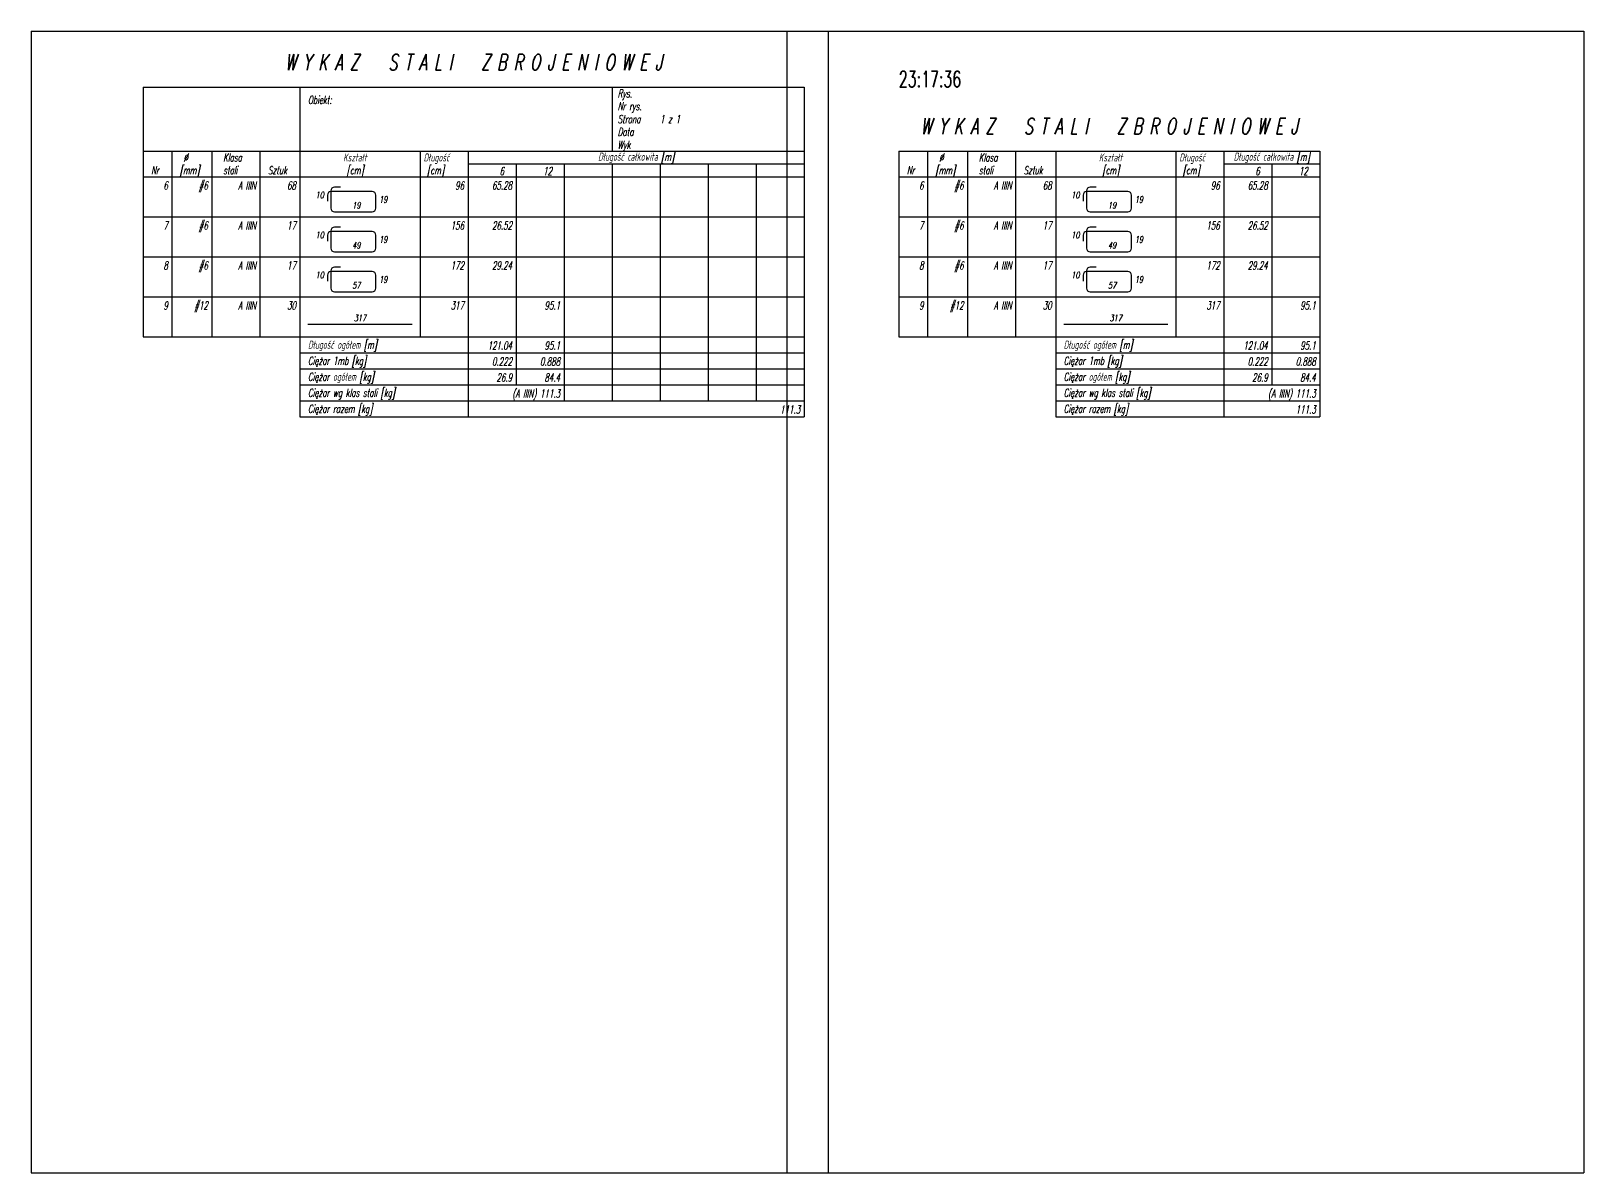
# Model space of a CAD drawing. Header units: millimetres. Extents: x 31098 to 33510, y -57712 to -56998.
# Drawn here: x 32540 to 33510, y -57712 to -56998 of the extents above; entities that cross this region are included whole.
import ezdxf
from ezdxf.enums import TextEntityAlignment as Align

# ---------------------------------------------------------------- set-up
doc = ezdxf.new("R2010")
doc.units = ezdxf.units.MM
doc.header["$LTSCALE"] = 50
doc.layers.add('__NIEDRUK__', color=54, linetype='Continuous', plot=False)
for name, color, linetype in [('ZBROJA_ZESTAWIENIE', 62, 'Continuous'), ('ZBROJA_ZESTAWIENIE1', 252, 'Continuous'), ('ZBROJA_ZESTAWIENIE2', 30, 'Continuous'), ('ZBROJA_ZESTAWIENIE3', 141, 'Continuous'), ('ZBROJA_ZESTAWIENIE4', 210, 'Continuous')]:
    doc.layers.add(name, color=color, linetype=linetype)
doc.styles.add('STYL_ZBROJA', font='romanszb.shx', dxfattribs={"width": 0.65, "oblique": 12})
doc.styles.add('text 2mm', font='romans.shx', dxfattribs={"width": 0.65})

# ---------------------------------------------------------------- blocks, each defined once
blk = doc.blocks.new('_zestawienie')
at = {"layer": 'ZBROJA_ZESTAWIENIE'}
for p, q in [((0, 0), (413, 0)), ((98, 0), (98, -40)), ((293, 0), (293, -40)), ((413, 0), (413, -40)), ((0, -40), (413, -40)), ((0, -40), (0, -48)), ((0, -48), (0, -56)), ((18, -40), (18, -48)), ((18, -48), (18, -56)), ((43, -40), (43, -48)), ((43, -48), (43, -56)), ((73, -40), (73, -48)), ((73, -48), (73, -56)), ((98, -40), (98, -48)), ((98, -48), (98, -56)), ((173, -40), (173, -48)), ((173, -48), (173, -56)), ((203, -40), (203, -48)), ((203, -48), (203, -56)), ((233, -48), (233, -56)), ((263, -48), (263, -56)), ((293, -48), (293, -56)), ((323, -48), (323, -56)), ((353, -48), (353, -56)), ((383, -48), (383, -56)), ((413, -40), (413, -56)), ((413, -48), (413, -56)), ((0, -56), (413, -56)), ((0, -56), (0, -81)), ((18, -56), (18, -81)), ((43, -56), (43, -81)), ((73, -56), (73, -81)), ((98, -56), (98, -81)), ((173, -56), (173, -81)), ((203, -56), (203, -81)), ((233, -56), (233, -81)), ((263, -56), (263, -81)), ((293, -56), (293, -81)), ((323, -56), (323, -81)), ((353, -56), (353, -81)), ((383, -56), (383, -81)), ((413, -56), (413, -81)), ((0, -81), (0, -106)), ((18, -81), (18, -106)), ((43, -81), (43, -106)), ((73, -81), (73, -106)), ((98, -81), (98, -106)), ((173, -81), (173, -106)), ((203, -81), (203, -106)), ((233, -81), (233, -106)), ((263, -81), (263, -106)), ((293, -81), (293, -106)), ((323, -81), (323, -106)), ((353, -81), (353, -106)), ((383, -81), (383, -106)), ((413, -81), (413, -106)), ((0, -106), (0, -131)), ((18, -106), (18, -131)), ((43, -106), (43, -131)), ((73, -106), (73, -131)), ((98, -106), (98, -131)), ((173, -106), (173, -131)), ((203, -106), (203, -131)), ((233, -106), (233, -131)), ((263, -106), (263, -131)), ((293, -106), (293, -131)), ((323, -106), (323, -131)), ((353, -106), (353, -131)), ((383, -106), (383, -131)), ((413, -106), (413, -131)), ((0, -131), (0, -156)), ((18, -131), (18, -156)), ((43, -131), (43, -156)), ((73, -131), (73, -156)), ((98, -131), (98, -156)), ((173, -131), (173, -156)), ((203, -131), (203, -156)), ((233, -131), (233, -156)), ((263, -131), (263, -156)), ((293, -131), (293, -156)), ((323, -131), (323, -156)), ((353, -131), (353, -156)), ((383, -131), (383, -156)), ((413, -131), (413, -156)), ((0, -156), (413, -156)), ((98, -156), (98, -206)), ((203, -156), (203, -206)), ((233, -156), (233, -186)), ((263, -156), (263, -186)), ((293, -156), (293, -196)), ((323, -156), (323, -196)), ((353, -156), (353, -196)), ((383, -156), (383, -196)), ((413, -156), (413, -196)), ((413, -156), (413, -196)), ((263, -186), (263, -196)), ((413, -196), (413, -206)), ((98, -206), (413, -206))]:
    blk.add_line(p, q, dxfattribs=at)
at = {"layer": 'ZBROJA_ZESTAWIENIE1'}
for p, q in [((-70, 35), (428, 35)), ((-70, 35), (-70, -678.5)), ((428, 35), (428, -678.5)), ((203, -48), (413, -48)), ((0, -81), (413, -81)), ((0, -106), (413, -106)), ((0, -131), (413, -131)), ((98, -166), (413, -166)), ((98, -176), (413, -176)), ((98, -186), (413, -186)), ((98, -196), (413, -196)), ((-70, -678.5), (428, -678.5))]:
    blk.add_line(p, q, dxfattribs=at)
at = {"layer": 'ZBROJA_ZESTAWIENIE2'}
blk.add_line((0, 0), (0, -40), dxfattribs=at)
at = {"layer": 'ZBROJA_ZESTAWIENIE3'}
for points in [[(123.35, -62.55), (119.5, -62.55, 0.414214), (117.3, -64.75), (117.3, -75.75, 0.414214), (119.5, -77.95), (143.1, -77.95, 0.414214), (145.3, -75.75), (145.3, -67.5, 0.414214), (143.1, -65.3), (117.35, -65.3, 0.414214), (115.15, -67.5), (115.15, -71.3)], [(123.35, -87.55), (119.5, -87.55, 0.414214), (117.3, -89.75), (117.3, -100.75, 0.414214), (119.5, -102.95), (143.1, -102.95, 0.414214), (145.3, -100.75), (145.3, -92.5, 0.414214), (143.1, -90.3), (117.35, -90.3, 0.414214), (115.15, -92.5), (115.15, -96.3)], [(123.35, -112.55), (119.5, -112.55, 0.414214), (117.3, -114.75), (117.3, -125.75, 0.414214), (119.5, -127.95), (143.1, -127.95, 0.414214), (145.3, -125.75), (145.3, -117.5, 0.414214), (143.1, -115.3), (117.35, -115.3, 0.414214), (115.15, -117.5), (115.15, -121.3)]]:
    blk.add_lwpolyline(points, format="xyb", dxfattribs=at)
blk.add_lwpolyline([(103, -148.2), (168, -148.2)], dxfattribs=at)
at = {"layer": 'ZBROJA_ZESTAWIENIE2', "style": 'STYL_ZBROJA', "oblique": 12, "width": 0.65}
for s, p in [('Obiekt:', (103, -12)), ('Rys. ', (296.5, -8)), ('Nr rys. ', (296.5, -16)), ('Strona ', (296.5, -24)), ('1 z 1', (323, -24)), ('Data ', (296.5, -32)), ('Wyk ', (296.5, -40)), (' %%c', (23, -48)), ('Klasa', (50, -48)), ('Kształt', (125, -48)), (' Długość', (173, -48)), ('Nr', (5, -56)), ('[mm]', (23, -56)), ('stali', (50, -56)), ('Sztuk', (78, -56)), (' [cm]', (125, -56)), ('  [cm]', (173, -56)), ('Długość ogółem [m]', (103, -165)), ('Ciężar 1mb [kg]', (103, -175)), ('Ciężar ogółem [kg]', (103, -185)), ('Ciężar wg klas stali [kg]', (103, -195)), ('Ciężar razem [kg]', (103, -205))]:
    blk.add_text(s, height=5, dxfattribs=at).set_placement(p, align=Align.BOTTOM_LEFT)
for s, height, p in [('Długość całkowita [m]', 5, (308, -46)), ('19', 4, (133.25, -75.9)), ('49', 4, (133.25, -100.9)), ('57', 4, (133.25, -125.9))]:
    blk.add_text(s, height=height, dxfattribs=at).set_placement(p, align=Align.CENTER)
for s, p in [('#6', (40.5, -64)), ('6', (225.5, -55)), ('12', (255.5, -55)), ('6', (15.5, -64)), ('A IIIN', (70.5, -64)), ('68', (95.5, -64)), ('96', (200.5, -64)), ('65.28', (230.5, -64)), ('7', (15.5, -89)), ('#6', (40.5, -89)), ('A IIIN', (70.5, -89)), ('17', (95.5, -89)), ('156', (200.5, -89)), ('26.52', (230.5, -89)), ('8', (15.5, -114)), ('#6', (40.5, -114)), ('A IIIN', (70.5, -114)), ('17', (95.5, -114)), ('172', (200.5, -114)), ('29.24', (230.5, -114)), ('9', (15.5, -139)), ('#12', (40.5, -139)), ('A IIIN', (70.5, -139)), ('30', (95.5, -139)), ('317', (200.5, -139)), ('95.1', (260.5, -139)), ('121.04', (230.5, -164)), ('95.1', (260.5, -164)), ('0.222', (230.5, -174)), ('0.888', (260.5, -174)), ('26.9', (230.5, -184)), ('84.4', (260.5, -184)), ('(A IIIN) 111.3', (260.5, -194)), ('111.3', (410.5, -204))]:
    blk.add_text(s, height=5, dxfattribs=at).set_placement(p, align=Align.RIGHT)
for p in [(112.95, -70.6), (112.95, -95.6), (112.95, -120.6)]:
    blk.add_text('10', height=4, dxfattribs=at).set_placement(p, align=Align.BOTTOM_RIGHT)
for p in [(147.4, -70.25), (147.4, -95.25), (147.4, -120.25)]:
    blk.add_text('19', height=4, dxfattribs=at).set_placement(p, align=Align.MIDDLE_LEFT)
blk.add_text('317', height=4, dxfattribs=at).set_placement((135.5, -147.55), align=Align.BOTTOM_CENTER)
at = {"layer": 'ZBROJA_ZESTAWIENIE4', "style": 'STYL_ZBROJA', "oblique": 12, "width": 0.65}
blk.add_text('W Y K A Z   S T A L I   Z B R O J E N I O W E J', height=10, dxfattribs=at).set_placement((206.5, 10.5), align=Align.CENTER)
blk = doc.blocks.new('_zestawiejnieM')
at = {"layer": 'ZBROJA_ZESTAWIENIE'}
for p, q in [((0, -40), (263, -40)), ((0, -40), (0, -48)), ((0, -48), (0, -56)), ((18, -40), (18, -48)), ((18, -48), (18, -56)), ((43, -40), (43, -48)), ((43, -48), (43, -56)), ((73, -40), (73, -48)), ((73, -48), (73, -56)), ((98, -40), (98, -48)), ((98, -48), (98, -56)), ((173, -40), (173, -48)), ((173, -48), (173, -56)), ((203, -40), (203, -48)), ((203, -48), (203, -56)), ((233, -48), (233, -56)), ((263, -40), (263, -56)), ((263, -48), (263, -56)), ((263, -48), (263, -56)), ((0, -56), (263, -56)), ((0, -56), (0, -81)), ((18, -56), (18, -81)), ((43, -56), (43, -81)), ((73, -56), (73, -81)), ((98, -56), (98, -81)), ((173, -56), (173, -81)), ((203, -56), (203, -81)), ((233, -56), (233, -81)), ((263, -56), (263, -81)), ((263, -56), (263, -81)), ((0, -81), (0, -106)), ((18, -81), (18, -106)), ((43, -81), (43, -106)), ((73, -81), (73, -106)), ((98, -81), (98, -106)), ((173, -81), (173, -106)), ((203, -81), (203, -106)), ((233, -81), (233, -106)), ((263, -81), (263, -106)), ((263, -81), (263, -106)), ((0, -106), (0, -131)), ((18, -106), (18, -131)), ((43, -106), (43, -131)), ((73, -106), (73, -131)), ((98, -106), (98, -131)), ((173, -106), (173, -131)), ((203, -106), (203, -131)), ((233, -106), (233, -131)), ((263, -106), (263, -131)), ((263, -106), (263, -131)), ((0, -131), (0, -156)), ((18, -131), (18, -156)), ((43, -131), (43, -156)), ((73, -131), (73, -156)), ((98, -131), (98, -156)), ((173, -131), (173, -156)), ((203, -131), (203, -156)), ((233, -131), (233, -156)), ((263, -131), (263, -156)), ((263, -131), (263, -156)), ((0, -156), (263, -156)), ((98, -156), (98, -206)), ((203, -156), (203, -206)), ((233, -156), (233, -186)), ((263, -156), (263, -196)), ((263, -156), (263, -186)), ((263, -156), (263, -196)), ((263, -186), (263, -196)), ((263, -196), (263, -206)), ((98, -206), (263, -206))]:
    blk.add_line(p, q, dxfattribs=at)
at = {"layer": 'ZBROJA_ZESTAWIENIE1'}
for p, q in [((203, -48), (263, -48)), ((0, -81), (263, -81)), ((0, -106), (263, -106)), ((0, -131), (263, -131)), ((98, -166), (263, -166)), ((98, -176), (263, -176)), ((98, -186), (263, -186)), ((98, -196), (263, -196))]:
    blk.add_line(p, q, dxfattribs=at)
at = {"layer": 'ZBROJA_ZESTAWIENIE3'}
for points in [[(123.35, -62.55), (119.5, -62.55, 0.414214), (117.3, -64.75), (117.3, -75.75, 0.414214), (119.5, -77.95), (143.1, -77.95, 0.414214), (145.3, -75.75), (145.3, -67.5, 0.414214), (143.1, -65.3), (117.35, -65.3, 0.414214), (115.15, -67.5), (115.15, -71.3)], [(123.35, -87.55), (119.5, -87.55, 0.414214), (117.3, -89.75), (117.3, -100.75, 0.414214), (119.5, -102.95), (143.1, -102.95, 0.414214), (145.3, -100.75), (145.3, -92.5, 0.414214), (143.1, -90.3), (117.35, -90.3, 0.414214), (115.15, -92.5), (115.15, -96.3)], [(123.35, -112.55), (119.5, -112.55, 0.414214), (117.3, -114.75), (117.3, -125.75, 0.414214), (119.5, -127.95), (143.1, -127.95, 0.414214), (145.3, -125.75), (145.3, -117.5, 0.414214), (143.1, -115.3), (117.35, -115.3, 0.414214), (115.15, -117.5), (115.15, -121.3)]]:
    blk.add_lwpolyline(points, format="xyb", dxfattribs=at)
blk.add_lwpolyline([(103, -148.2), (168, -148.2)], dxfattribs=at)
at = {"layer": '__NIEDRUK__', "style": 'text 2mm', "width": 0.65}
blk.add_text('23:17:36', height=10, dxfattribs=at).set_placement((0, 0))
at = {"layer": 'ZBROJA_ZESTAWIENIE2', "style": 'STYL_ZBROJA', "oblique": 12, "width": 0.65}
for s, p in [(' %%c', (23, -48)), ('Klasa', (50, -48)), ('Kształt', (125, -48)), (' Długość', (173, -48)), ('Nr', (5, -56)), ('[mm]', (23, -56)), ('stali', (50, -56)), ('Sztuk', (78, -56)), (' [cm]', (125, -56)), ('  [cm]', (173, -56)), ('Długość ogółem [m]', (103, -165)), ('Ciężar 1mb [kg]', (103, -175)), ('Ciężar ogółem [kg]', (103, -185)), ('Ciężar wg klas stali [kg]', (103, -195)), ('Ciężar razem [kg]', (103, -205))]:
    blk.add_text(s, height=5, dxfattribs=at).set_placement(p, align=Align.BOTTOM_LEFT)
for s, height, p in [('Długość całkowita [m]', 5, (233, -46)), ('19', 4, (133.25, -75.9)), ('49', 4, (133.25, -100.9)), ('57', 4, (133.25, -125.9))]:
    blk.add_text(s, height=height, dxfattribs=at).set_placement(p, align=Align.CENTER)
for s, p in [('#6', (40.5, -64)), ('6', (225.5, -55)), ('12', (255.5, -55)), ('6', (15.5, -64)), ('A IIIN', (70.5, -64)), ('68', (95.5, -64)), ('96', (200.5, -64)), ('65.28', (230.5, -64)), ('7', (15.5, -89)), ('#6', (40.5, -89)), ('A IIIN', (70.5, -89)), ('17', (95.5, -89)), ('156', (200.5, -89)), ('26.52', (230.5, -89)), ('8', (15.5, -114)), ('#6', (40.5, -114)), ('A IIIN', (70.5, -114)), ('17', (95.5, -114)), ('172', (200.5, -114)), ('29.24', (230.5, -114)), ('9', (15.5, -139)), ('#12', (40.5, -139)), ('A IIIN', (70.5, -139)), ('30', (95.5, -139)), ('317', (200.5, -139)), ('95.1', (260.5, -139)), ('121.04', (230.5, -164)), ('95.1', (260.5, -164)), ('0.222', (230.5, -174)), ('0.888', (260.5, -174)), ('26.9', (230.5, -184)), ('84.4', (260.5, -184)), ('(A IIIN) 111.3', (260.5, -194)), ('111.3', (260.5, -204))]:
    blk.add_text(s, height=5, dxfattribs=at).set_placement(p, align=Align.RIGHT)
for p in [(112.95, -70.6), (112.95, -95.6), (112.95, -120.6)]:
    blk.add_text('10', height=4, dxfattribs=at).set_placement(p, align=Align.BOTTOM_RIGHT)
for p in [(147.4, -70.25), (147.4, -95.25), (147.4, -120.25)]:
    blk.add_text('19', height=4, dxfattribs=at).set_placement(p, align=Align.MIDDLE_LEFT)
blk.add_text('317', height=4, dxfattribs=at).set_placement((135.5, -147.55), align=Align.BOTTOM_CENTER)
at = {"layer": 'ZBROJA_ZESTAWIENIE4', "style": 'STYL_ZBROJA', "oblique": 12, "width": 0.65}
blk.add_text('W Y K A Z   S T A L I   Z B R O J E N I O W E J', height=10, dxfattribs=at).set_placement((131.5, -29.5), align=Align.CENTER)

msp = doc.modelspace()

# ---------------------------------------------------------------- linework, layer by layer
at = {"layer": 'ZBROJA_ZESTAWIENIE1'}
for p, q in [((33011.825, -56998.074), (33509.825, -56998.074)), ((33011.825, -56998.074), (33011.825, -57711.574)), ((33011.825, -56998.074), (33509.825, -56998.074)), ((33011.825, -56998.074), (33011.825, -57711.574)), ((33011.825, -56998.074), (33509.825, -56998.074)), ((33011.825, -56998.074), (33011.825, -57711.574)), ((33011.825, -56998.074), (33509.825, -56998.074)), ((33011.825, -56998.074), (33011.825, -57711.574)), ((33011.825, -56998.074), (33509.825, -56998.074)), ((33011.825, -56998.074), (33011.825, -57711.574)), ((33011.825, -56998.074), (33509.825, -56998.074)), ((33011.825, -56998.074), (33011.825, -57711.574)), ((33011.825, -56998.074), (33509.825, -56998.074)), ((33011.825, -56998.074), (33011.825, -57711.574)), ((33011.825, -56998.074), (33509.825, -56998.074)), ((33011.825, -56998.074), (33011.825, -57711.574)), ((33011.825, -56998.074), (33509.825, -56998.074)), ((33011.825, -56998.074), (33011.825, -57711.574)), ((33011.825, -56998.074), (33509.825, -56998.074)), ((33011.825, -56998.074), (33011.825, -57711.574)), ((33011.825, -56998.074), (33509.825, -56998.074)), ((33011.825, -56998.074), (33011.825, -57711.574)), ((33509.825, -56998.074), (33509.825, -57711.574)), ((33509.825, -56998.074), (33509.825, -57711.574)), ((33509.825, -56998.074), (33509.825, -57711.574)), ((33509.825, -56998.074), (33509.825, -57711.574)), ((33509.825, -56998.074), (33509.825, -57711.574)), ((33509.825, -56998.074), (33509.825, -57711.574)), ((33509.825, -56998.074), (33509.825, -57711.574)), ((33509.825, -56998.074), (33509.825, -57711.574)), ((33509.825, -56998.074), (33509.825, -57711.574)), ((33509.825, -56998.074), (33509.825, -57711.574)), ((33509.825, -56998.074), (33509.825, -57711.574)), ((33011.825, -57711.574), (33509.825, -57711.574)), ((33011.825, -57711.574), (33509.825, -57711.574)), ((33011.825, -57711.574), (33509.825, -57711.574)), ((33011.825, -57711.574), (33509.825, -57711.574)), ((33011.825, -57711.574), (33509.825, -57711.574)), ((33011.825, -57711.574), (33509.825, -57711.574)), ((33011.825, -57711.574), (33509.825, -57711.574)), ((33011.825, -57711.574), (33509.825, -57711.574)), ((33011.825, -57711.574), (33509.825, -57711.574)), ((33011.825, -57711.574), (33509.825, -57711.574)), ((33011.825, -57711.574), (33509.825, -57711.574))]:
    msp.add_line(p, q, dxfattribs=at)

# ---------------------------------------------------------------- block references
msp.add_blockref('_zestawiejnieM', (33081.825, -57033.074))
at = {"layer": 'ZBROJA_ZESTAWIENIE'}
msp.add_blockref('_zestawienie', (32609.75, -57033.074), dxfattribs=at)

doc.saveas('drawing.dxf')
